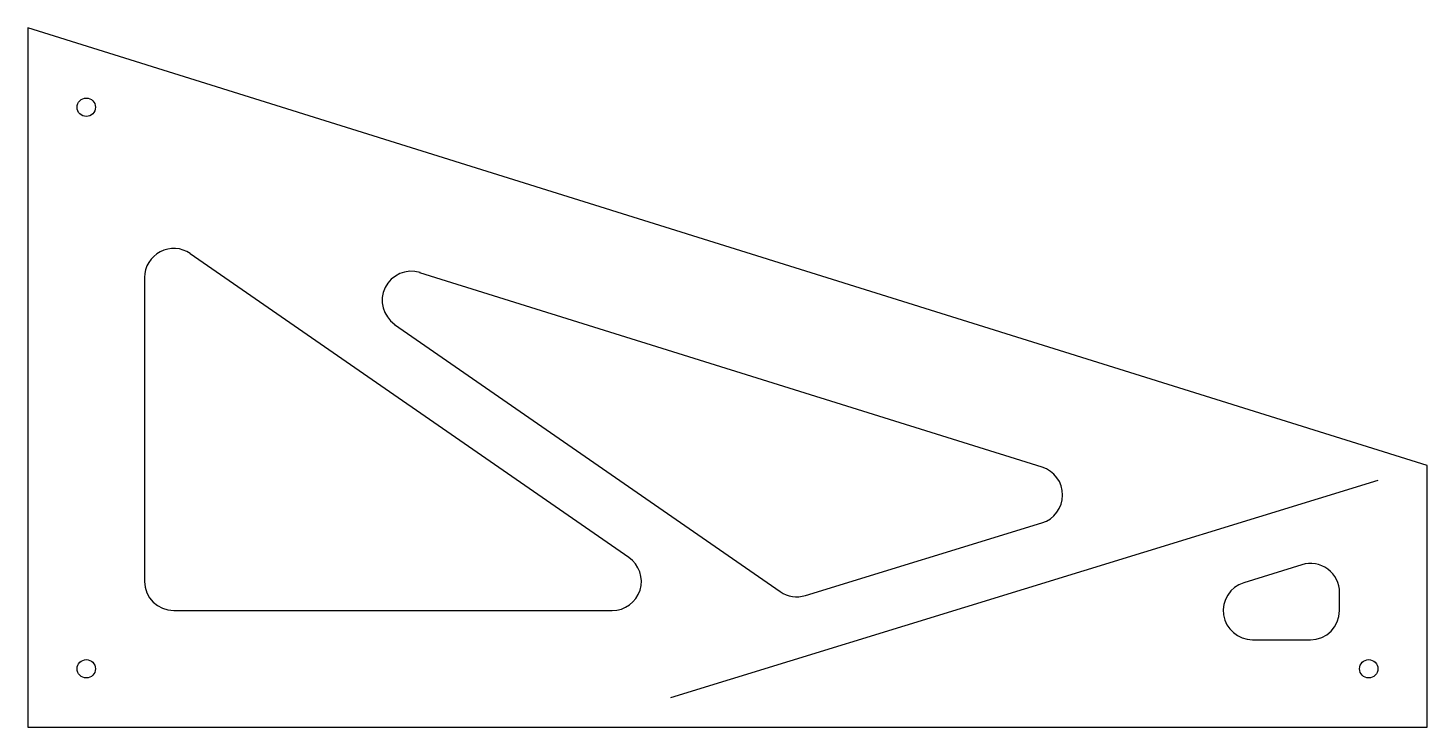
# Model space of a CAD drawing. Extents: x 61.4 to 73.4, y 7.4 to 13.4.
import ezdxf

# ---------------------------------------------------------------- set-up
doc = ezdxf.new("R2010")
doc.units = 0
doc.header["$LTSCALE"] = 24
doc.header["$MEASUREMENT"] = 0
doc.layers.add('PEN_1', color=1, linetype='CONTINUOUS')
doc.layers.add('PEN_3', color=96, linetype='CONTINUOUS')

msp = doc.modelspace()

# ---------------------------------------------------------------- linework, layer by layer
at = {"layer": 'PEN_1'}
msp.add_line((72.943, 9.481), (66.876, 7.615), dxfattribs=at)
at = {"layer": 'PEN_3'}
for p, q in [((66.518, 8.821), (62.757, 11.428)), ((62.365, 11.223), (62.365, 8.615)), ((70.064, 9.596), (64.727, 11.265)), ((64.51, 10.821), (67.818, 8.528)), ((68.034, 8.494), (70.062, 9.118)), ((72.291, 8.757), (71.793, 8.604)), ((72.615, 8.365), (72.615, 8.519)), ((62.615, 8.365), (66.376, 8.365)), ((71.867, 8.115), (72.365, 8.115))]:
    msp.add_line(p, q, dxfattribs=at)
msp.add_lwpolyline([(61.365, 13.365), (61.365, 7.365), (73.365, 7.365), (73.365, 9.611)], close=True, dxfattribs=at)
for centre in [(61.865, 12.685), (61.865, 7.865), (72.865, 7.865)]:
    msp.add_circle(centre, 0.0788, dxfattribs=at)
for centre, start, end in [((62.615, 11.223), 55.2638, 180), ((64.653, 11.027), 72.6258, 235.2638), ((69.989, 9.357), 287.0923, 72.6258), ((66.376, 8.615), 270, 55.2638), ((72.365, 8.519), 0, 107.0923), ((62.615, 8.615), 180, 270), ((67.96, 8.733), 235.2638, 287.0923), ((71.867, 8.365), 107.0923, 270), ((72.365, 8.365), 270, 360)]:
    msp.add_arc(centre, 0.25, start, end, dxfattribs=at)

doc.saveas('drawing.dxf')
